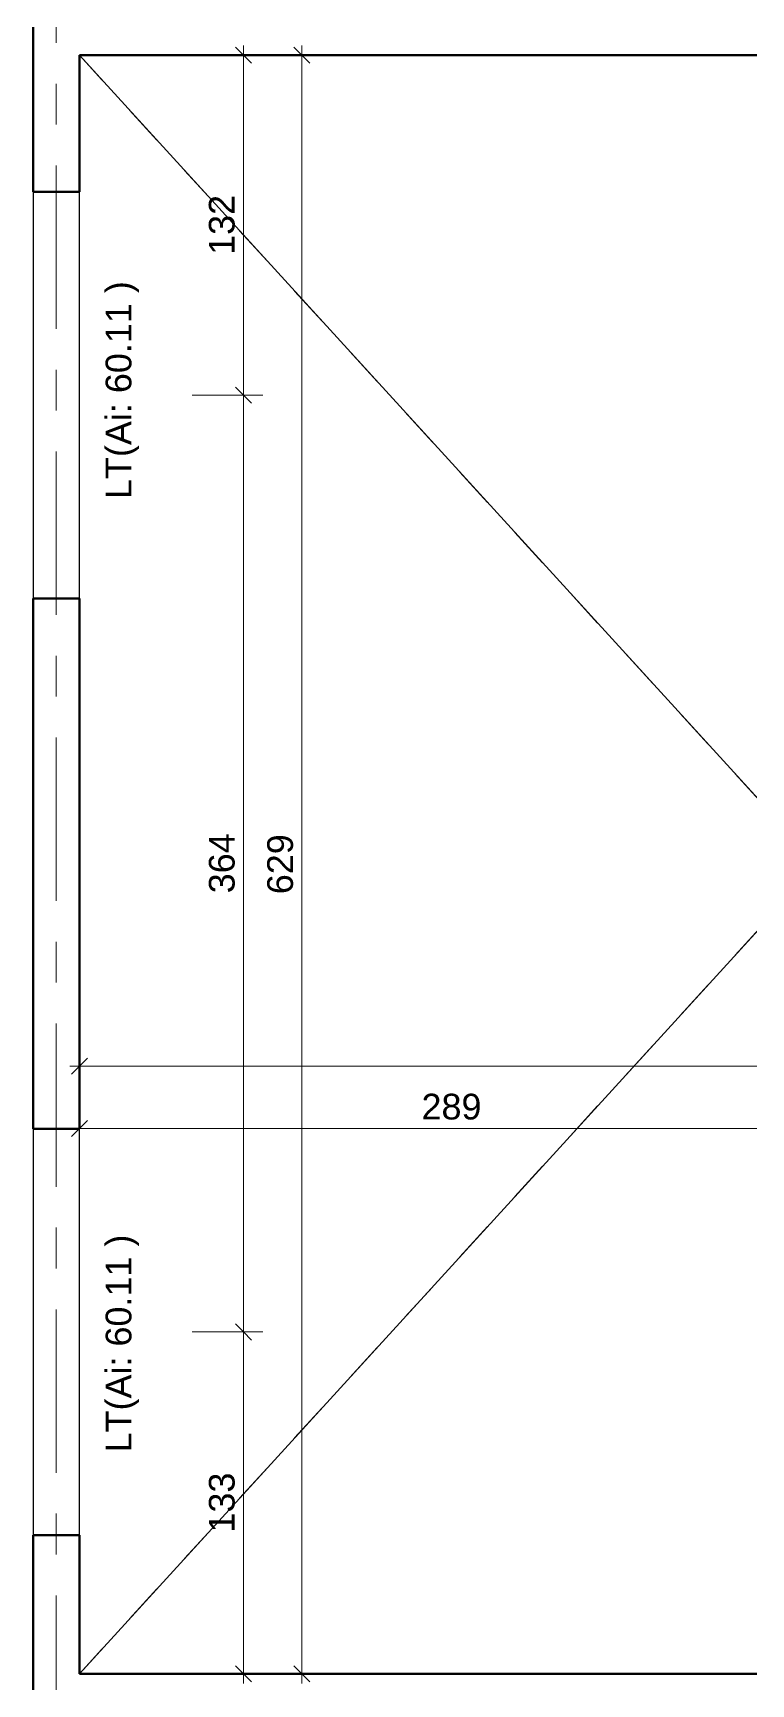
# Model space of a CAD drawing. Header units: metres. Extents: x 399 to 3028, y -427 to 863.
# Drawn here: x 434.05 to 436.84, y -399.27 to -392.86 of the extents above; entities that cross this region are included whole.
import ezdxf

# ---------------------------------------------------------------- set-up
doc = ezdxf.new("R2010")
doc.units = ezdxf.units.M
doc.linetypes.add('Ligne de quadrillage', pattern=[1.11125, 0.635, -0.15875, 0.15875, -0.15875])
doc.linetypes.add('Tiret', pattern=[0.3175, 0.15875, -0.15875])
for name, color, linetype, lineweight in [('A-ANNO-DIMS', 211, 'Continuous', 9), ('A-ANNO-DIMS-50', 211, 'Continuous', 9), ('A-DETL', 90, 'Continuous', 18), ('A-FLOR', 192, 'Continuous', 18), ('A-WALL', 113, 'Continuous', 18), ('G-ANNO-DIMS', 111, 'Continuous', 9), ('S-GRID', 1, 'Continuous', 9)]:
    doc.layers.add(name, color=color, linetype=linetype, lineweight=lineweight)
doc.styles.add('Arial', font='arial.ttf', dxfattribs={"height": 0.1})
doc.dimstyles.new('AES-_COTATION_1_50', dxfattribs={"dimscale": 0.3048, "dimtxt": 0.102026, "dimasz": 0.205052, "dimexe": 0.246063, "dimexo": 0.0625, "dimgap": 0.016404, "dimtad": 1, "dimdec": 1, "dimlfac": 100, "dimrnd": 0.5, "dimdsep": 46, "dimtxsty": 'Arial', "dimblk1": 'OBLIQUE', "dimblk2": 'OBLIQUE', "dimsah": 1, "dimcen": 0.09, "dimdle": 0.123031, "dimazin": 0, "dimtfac": 1, "dimtdec": 4, "dimtix": 1, "dimtmove": 0, "dimatfit": 3, "dimfxl": 0.656168, "dimfxlon": 1, "dimtvp": 1, "dimtolj": 1, "dimtzin": 0, "dimarcsym": 2})
doc.dimstyles.new('AES-_COTATION_1_50_2', dxfattribs={"dimscale": 0.3048, "dimtxt": 0.102026, "dimasz": 0.205052, "dimexe": 0.246063, "dimexo": 0.0625, "dimgap": 0.016404, "dimtad": 1, "dimdec": 1, "dimlfac": 100, "dimrnd": 0.5, "dimdsep": 46, "dimtxsty": 'Arial', "dimblk1": 'OBLIQUE', "dimblk2": 'OBLIQUE', "dimsah": 1, "dimcen": 0.09, "dimdle": 0.123031, "dimazin": 0, "dimtfac": 1, "dimtdec": 4, "dimtix": 1, "dimtmove": 0, "dimatfit": 3, "dimfxl": 0.656168, "dimfxlon": 1, "dimtvp": 1, "dimtolj": 1, "dimtzin": 0, "dimarcsym": 2})

# ---------------------------------------------------------------- blocks, each defined once
blk = doc.blocks.new('DIMBLOCK94-AES_EXE_BET_TZ_R_1_COF_0100-Plan coffrage PH R_1 Diffusion')
at = {"layer": 'A-ANNO-DIMS-50', "transparency": 16777216}
for p, q in [((434.8687, -392.9432), (434.8374, -392.912)), ((434.8687, -392.9057), (434.8687, -394.2641)), ((435.0687, -392.9432), (434.7937, -392.9432)), ((434.8687, -392.9432), (434.8999, -392.9745)), ((434.8687, -392.9432), (435.0687, -392.9432)), ((434.8687, -394.2641), (434.8374, -394.2329)), ((434.6687, -394.2641), (434.9437, -394.2641)), ((434.8687, -394.2641), (434.6687, -394.2641)), ((434.8687, -394.2641), (434.8999, -394.2954))]:
    blk.add_line(p, q, dxfattribs=at)
at = {"layer": 'A-ANNO-DIMS-50', "color": 0, "transparency": 16777216, "insert": (434.7338, -393.719), "char_height": 0.1, "width": 0.276883, "attachment_point": 1, "rotation": 90, "line_spacing_factor": 0.941778, "style": 'Arial'}
blk.add_mtext('132', dxfattribs=at)
blk = doc.blocks.new('_Oblique')
at = {"color": 0, "linetype": 'ByBlock', "lineweight": -2}
blk.add_line((-0.5, -0.5), (0.5, 0.5), dxfattribs=at)
blk = doc.blocks.new('DIMBLOCK95-AES_EXE_BET_TZ_R_1_COF_0100-Plan coffrage PH R_1 Diffusion')
at = {"layer": 'A-ANNO-DIMS-50', "transparency": 16777216}
for p, q in [((434.8687, -394.2641), (434.8374, -394.2329)), ((434.6687, -394.2641), (434.9437, -394.2641)), ((434.8687, -394.2641), (434.6687, -394.2641)), ((434.8687, -394.2641), (434.8687, -397.9041)), ((434.8687, -394.2641), (434.8999, -394.2954)), ((434.6687, -397.9041), (434.9437, -397.9041)), ((434.8687, -397.9041), (434.6687, -397.9041)), ((434.8687, -397.9041), (434.8375, -397.8729)), ((434.8687, -397.9041), (434.9, -397.9354))]:
    blk.add_line(p, q, dxfattribs=at)
at = {"layer": 'A-ANNO-DIMS-50', "color": 0, "transparency": 16777216, "insert": (434.7339, -396.1995), "char_height": 0.1, "width": 0.276883, "attachment_point": 1, "rotation": 90, "line_spacing_factor": 0.941778, "style": 'Arial'}
blk.add_mtext('364', dxfattribs=at)
blk = doc.blocks.new('DIMBLOCK96-AES_EXE_BET_TZ_R_1_COF_0100-Plan coffrage PH R_1 Diffusion')
at = {"layer": 'A-ANNO-DIMS-50', "transparency": 16777216}
for p, q in [((434.6687, -397.9041), (434.9437, -397.9041)), ((434.8687, -397.9041), (434.6687, -397.9041)), ((434.8687, -397.9041), (434.8375, -397.8729)), ((434.8687, -397.9041), (434.8687, -399.2697)), ((434.8687, -397.9041), (434.9, -397.9354)), ((435.0687, -399.2322), (434.7937, -399.2322)), ((434.8687, -399.2322), (434.8375, -399.2009)), ((434.8687, -399.2322), (434.9, -399.2634)), ((434.8687, -399.2322), (435.0687, -399.2322))]:
    blk.add_line(p, q, dxfattribs=at)
at = {"layer": 'A-ANNO-DIMS-50', "color": 0, "transparency": 16777216, "insert": (434.7339, -398.6835), "char_height": 0.1, "width": 0.276883, "attachment_point": 1, "rotation": 90, "line_spacing_factor": 0.941778, "style": 'Arial'}
blk.add_mtext('133', dxfattribs=at)
blk = doc.blocks.new('DIMBLOCK136-AES_EXE_BET_TZ_R_1_COF_0100-Plan coffrage PH R_1 Diffusion')
at = {"layer": 'A-ANNO-DIMS-50', "transparency": 16777216}
for p, q in [((435.0954, -392.9432), (435.0641, -392.912)), ((435.0954, -392.9057), (435.0955, -399.2697)), ((435.2954, -392.9432), (435.0204, -392.9432)), ((435.0954, -392.9432), (435.1266, -392.9745)), ((435.0954, -392.9432), (435.2954, -392.9432)), ((435.2955, -399.2322), (435.0205, -399.2322)), ((435.0955, -399.2322), (435.0642, -399.2009)), ((435.0955, -399.2322), (435.1267, -399.2634)), ((435.0955, -399.2322), (435.2955, -399.2322))]:
    blk.add_line(p, q, dxfattribs=at)
at = {"layer": 'A-ANNO-DIMS-50', "color": 0, "transparency": 16777216, "insert": (434.9606, -396.2031), "char_height": 0.1, "width": 0.276883, "attachment_point": 1, "rotation": 90, "line_spacing_factor": 0.941778, "style": 'Arial'}
blk.add_mtext('629', dxfattribs=at)
blk = doc.blocks.new('DIMBLOCK139-AES_EXE_BET_TZ_R_1_COF_0100-Plan coffrage PH R_1 Diffusion')
at = {"layer": 'A-ANNO-DIMS-50', "transparency": 16777216}
for p, q in [((434.2307, -397.0709), (434.2307, -396.7959)), ((440.6407, -397.0708), (440.6407, -396.7958)), ((440.6782, -396.8708), (434.1932, -396.8709)), ((434.2307, -396.8709), (434.1995, -396.9021)), ((434.2307, -396.8709), (434.262, -396.8396)), ((434.2307, -396.8709), (434.2307, -397.0709)), ((440.6407, -396.8708), (440.6095, -396.9021)), ((440.6407, -396.8708), (440.672, -396.8396)), ((440.6407, -396.8708), (440.6407, -397.0708))]:
    blk.add_line(p, q, dxfattribs=at)
at = {"layer": 'A-ANNO-DIMS-50', "color": 0, "transparency": 16777216, "insert": (437.3203, -396.736), "char_height": 0.1, "width": 0.276883, "attachment_point": 1, "rotation": 0.00085, "line_spacing_factor": 0.941778, "style": 'Arial'}
blk.add_mtext('641', dxfattribs=at)
blk = doc.blocks.new('DIMBLOCK636-AES_EXE_BET_TZ_R_1_COF_0100-Plan coffrage PH R_1 Diffusion')
at = {"layer": 'A-ANNO-DIMS-50', "transparency": 16777216}
for p, q in [((434.2307, -397.3133), (434.2307, -397.0383)), ((434.2307, -397.1133), (434.262, -397.082)), ((437.12, -397.3132), (437.12, -397.0382)), ((437.12, -397.1132), (437.1512, -397.082)), ((437.12, -397.1132), (434.1932, -397.1133)), ((434.2307, -397.1133), (434.1995, -397.1445)), ((434.2307, -397.1133), (434.2307, -397.3133)), ((437.12, -397.1132), (437.0887, -397.1445)), ((437.12, -397.1132), (437.12, -397.3132))]:
    blk.add_line(p, q, dxfattribs=at)
at = {"layer": 'A-ANNO-DIMS-50', "color": 0, "transparency": 16777216, "insert": (435.56, -396.9784), "char_height": 0.1, "width": 0.276883, "attachment_point": 1, "rotation": 0.00085, "line_spacing_factor": 0.941778, "style": 'Arial'}
blk.add_mtext('289', dxfattribs=at)

msp = doc.modelspace()

# ---------------------------------------------------------------- linework, layer by layer
at = {"layer": 'A-DETL', "color": 51}
for q in [(434.2306, -392.9432), (434.2307, -399.2322)]:
    msp.add_line((437.1003, -396.0877), q, dxfattribs=at)
at = {"layer": 'A-DETL', "linetype": 'Tiret'}
for q in [(434.2306, -392.9432), (434.2307, -399.2322)]:
    msp.add_line((437.1003, -396.0877), q, dxfattribs=at)
at = {"layer": 'A-FLOR', "color": 31, "lineweight": 25}
for p, q in [((434.2306, -392.9432), (440.6406, -392.9431)), ((434.2307, -399.2322), (434.2306, -392.9432)), ((440.6407, -399.2321), (434.2307, -399.2322))]:
    msp.add_line(p, q, dxfattribs=at)
at = {"layer": 'A-WALL', "color": 2, "lineweight": 50}
for p, q in [((434.0507, -393.4741), (434.0506, -392.2252)), ((440.6406, -392.9431), (434.2306, -392.9432)), ((434.2306, -392.9432), (434.2307, -393.4741)), ((434.2307, -393.4741), (434.0507, -393.4741)), ((434.0507, -397.1141), (434.0507, -395.0541)), ((434.0507, -395.0541), (434.2307, -395.0541)), ((434.2307, -395.0541), (434.2307, -397.1141)), ((434.2307, -397.1141), (434.0507, -397.1141)), ((434.0508, -399.9431), (434.0507, -398.6941)), ((434.0507, -398.6941), (434.2307, -398.6941)), ((434.2307, -398.6941), (434.2307, -399.2322)), ((434.2307, -399.2322), (440.6407, -399.2321))]:
    msp.add_line(p, q, dxfattribs=at)
at = {"layer": 'A-WALL', "color": 3, "lineweight": 25}
for p, q in [((434.0507, -393.4741), (434.0507, -395.0541)), ((434.2307, -395.0541), (434.2307, -393.4741)), ((434.0507, -397.1141), (434.0507, -398.6941)), ((434.2307, -398.6941), (434.2307, -397.1141))]:
    msp.add_line(p, q, dxfattribs=at)
at = {"layer": 'G-ANNO-DIMS'}
for p, q in [((434.2307, -393.9286), (434.2307, -393.9286)), ((434.2307, -393.9286), (434.2307, -393.9286)), ((434.2307, -397.6332), (434.2307, -397.6332)), ((434.2307, -397.6332), (434.2307, -397.6332))]:
    msp.add_line(p, q, dxfattribs=at)
at = {"layer": 'S-GRID', "linetype": 'Ligne de quadrillage'}
msp.add_line((434.1411, -424.01), (434.1405, -380.1746), dxfattribs=at)

# ---------------------------------------------------------------- texts
at = {"layer": 'G-ANNO-DIMS', "char_height": 0.1, "width": 1.011239, "attachment_point": 1, "rotation": 90, "line_spacing_factor": 0.941778, "style": 'Arial'}
for insert in [(434.3328, -394.6675), (434.3329, -398.372)]:
    msp.add_mtext('LT(Ai: 60.11 )', dxfattribs=dict(at, insert=insert))

# ---------------------------------------------------------------- dimensions: what is measured, and where the dimension line sits
at = {"layer": 'A-ANNO-DIMS'}
for base, p1, p2, angle, dimstyle, override, picture, middle in [((434.8687, -394.2641), (435.0687, -392.9432), (434.6687, -394.2641), 270.00085, 'AES-_COTATION_1_50', {"dimpost": '<>', "dimfxl": 1.380131}, 'DIMBLOCK94-AES_EXE_BET_TZ_R_1_COF_0100-Plan coffrage PH R_1 Diffusion', (434.9248, -393.6037)), ((435.0955, -399.2322), (435.2954, -392.9432), (435.2955, -399.2322), 270.00085, 'AES-_COTATION_1_50', {"dimpost": '<>', "dimfxl": 6.288952}, 'DIMBLOCK136-AES_EXE_BET_TZ_R_1_COF_0100-Plan coffrage PH R_1 Diffusion', (435.1515, -396.0877)), ((434.8687, -397.9041), (434.6687, -394.2641), (434.6687, -397.9041), 270.00085, 'AES-_COTATION_1_50', {"dimpost": '<>', "dimfxl": 3.64}, 'DIMBLOCK95-AES_EXE_BET_TZ_R_1_COF_0100-Plan coffrage PH R_1 Diffusion', (434.9248, -396.0841)), ((434.2307, -396.8709), (440.6407, -397.0708), (434.2307, -397.0709), 0.00085, 'AES-_COTATION_1_50', {"dimpost": '<>', "dimfxl": 6.41}, 'DIMBLOCK139-AES_EXE_BET_TZ_R_1_COF_0100-Plan coffrage PH R_1 Diffusion', (437.4357, -396.8148)), ((434.2307, -397.1133), (437.12, -397.3132), (434.2307, -397.3133), 0.00085, 'AES-_COTATION_1_50_2', {"dimpost": '<>', "dimfxl": 2.889255}, 'DIMBLOCK636-AES_EXE_BET_TZ_R_1_COF_0100-Plan coffrage PH R_1 Diffusion', (435.6753, -397.0572)), ((434.8687, -399.2322), (434.6687, -397.9041), (435.0687, -399.2322), 270.00085, 'AES-_COTATION_1_50', {"dimpost": '<>', "dimfxl": 1.386989}, 'DIMBLOCK96-AES_EXE_BET_TZ_R_1_COF_0100-Plan coffrage PH R_1 Diffusion', (434.9248, -398.5681))]:
    dim = msp.add_linear_dim(base=base, p1=p1, p2=p2, angle=angle, dimstyle=dimstyle, override=override, dxfattribs=at)
    dim.commit()
    dim.dimension.update_dxf_attribs({"geometry": picture, "text_midpoint": middle})

doc.saveas('drawing.dxf')
